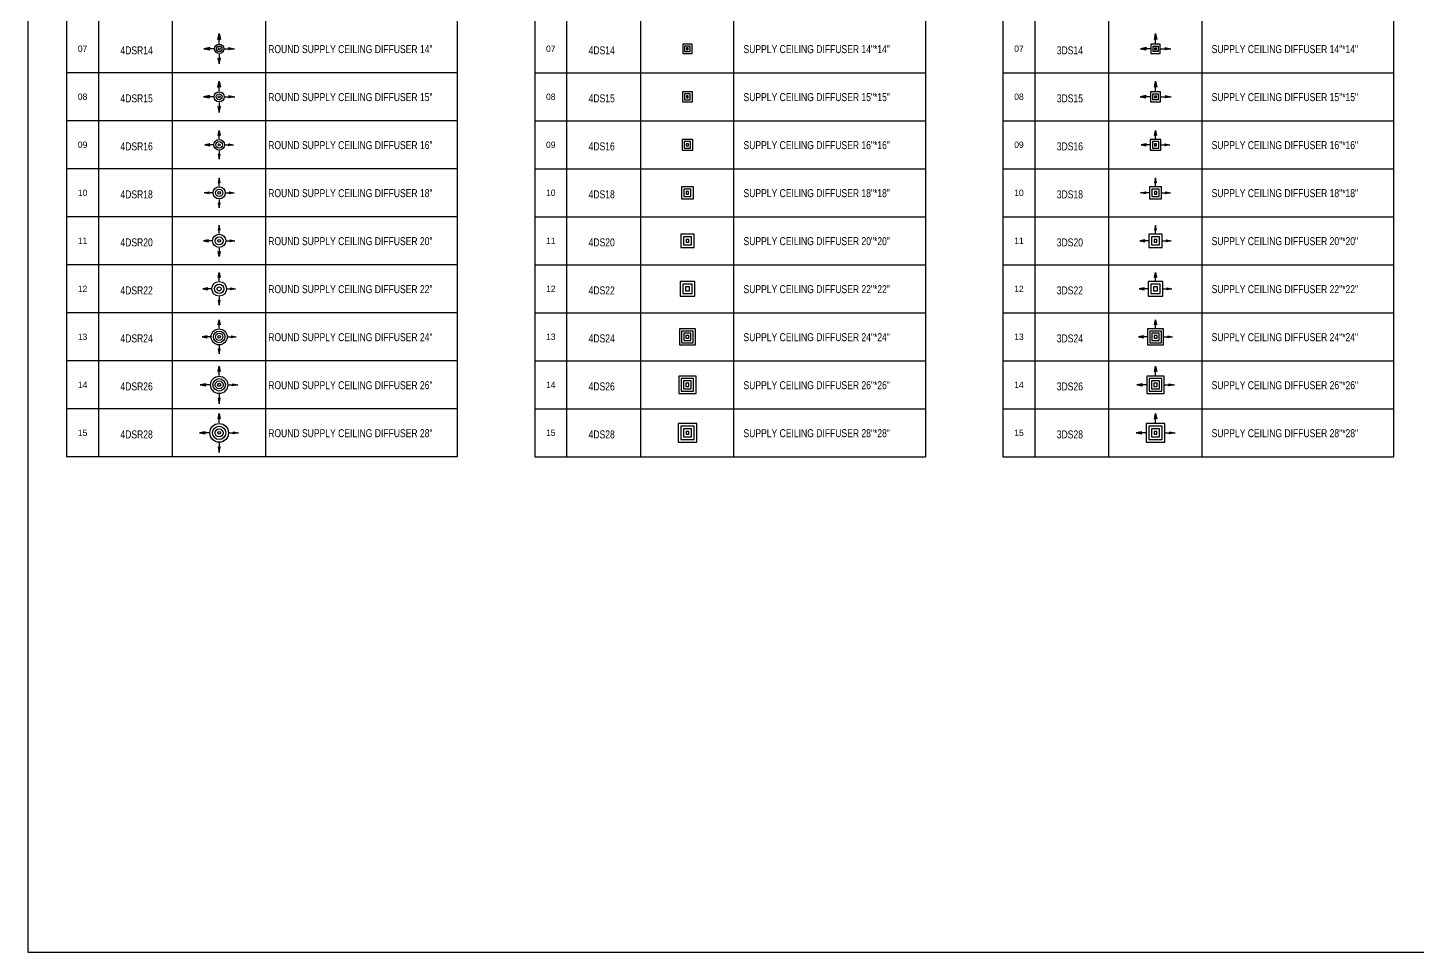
# Model space of a CAD drawing. Header units: millimetres. Extents: x 259256 to 648017, y 366981 to 480499.
# Drawn here: x 259256 to 311348, y 411861 to 446521 of the extents above; entities that cross this region are included whole.
import ezdxf
from ezdxf.enums import TextEntityAlignment as Align

# ---------------------------------------------------------------- set-up
doc = ezdxf.new("R2010")
doc.units = ezdxf.units.MM
doc.layers.get('0').update_dxf_attribs({"color": 254})
doc.layers.add('11-F-A-DUCT', color=11, linetype='Continuous')
doc.layers.add('SUPPLY GRILL', color=13, linetype='Continuous')
doc.styles.add('STENCIL', font='stencil.shx')
doc.styles.add('style2', font='stencil.shx')

# ---------------------------------------------------------------- blocks, each defined once
blk = doc.blocks.new('4DS16')
at = {"color": 13}
for points in [[(0, 657, 0, 89.8, 0), (0, 438, 0, 0, 0), (0, 244, 0, 0, 0)], [(-657, 0, 0, 89.8, 0), (-438, 0, 0, 0, 0), (-244, 0, 0, 0, 0)], [(657, 0, 0, 89.8, 0), (438, 0, 0, 0, 0), (244, 0, 0, 0, 0)], [(0, -657, 0, 89.8, 0), (0, -438, 0, 0, 0), (0, -244, 0, 0, 0)]]:
    blk.add_lwpolyline(points, format="xyseb", dxfattribs=at)
at = {"color": 12}
blk.add_lwpolyline([(-200, -200), (200, -200), (200, 200), (-200, 200)], close=True, dxfattribs=at)
at = {"color": 13}
for points in [[(-120, -120), (120, -120), (120, 120), (-120, 120)], [(-40, -40), (40, -40), (40, 40), (-40, 40)]]:
    blk.add_lwpolyline(points, close=True, dxfattribs=at)
blk = doc.blocks.new('4DS18')
at = {"color": 13}
for points in [[(0, 682, 0, 89.8, 0), (0, 463, 0, 0, 0), (0, 269, 0, 0, 0)], [(-682, 0, 0, 89.8, 0), (-463, 0, 0, 0, 0), (-269, 0, 0, 0, 0)], [(682, 0, 0, 89.8, 0), (463, 0, 0, 0, 0), (269, 0, 0, 0, 0)], [(0, -682, 0, 89.8, 0), (0, -463, 0, 0, 0), (0, -269, 0, 0, 0)]]:
    blk.add_lwpolyline(points, format="xyseb", dxfattribs=at)
at = {"color": 12}
blk.add_lwpolyline([(-225, -225), (225, -225), (225, 225), (-225, 225)], close=True, dxfattribs=at)
at = {"color": 13}
for points in [[(-135, -135), (135, -135), (135, 135), (-135, 135)], [(-45, -45), (45, -45), (45, 45), (-45, 45)]]:
    blk.add_lwpolyline(points, close=True, dxfattribs=at)
blk = doc.blocks.new('4DS20')
at = {"color": 13}
for points in [[(0, 784, 0, 105, 0), (0, 528, 0, 0, 0), (0, 301, 0, 0, 0)], [(-784, 0, 0, 105, 0), (-528, 0, 0, 0, 0), (-301, 0, 0, 0, 0)], [(784, 0, 0, 105, 0), (528, 0, 0, 0, 0), (301, 0, 0, 0, 0)], [(0, -784, 0, 105, 0), (0, -528, 0, 0, 0), (0, -301, 0, 0, 0)]]:
    blk.add_lwpolyline(points, format="xyseb", dxfattribs=at)
at = {"color": 12}
blk.add_lwpolyline([(-250, -250), (250, -250), (250, 250), (-250, 250)], close=True, dxfattribs=at)
at = {"color": 13}
for points in [[(-150, -150), (150, -150), (150, 150), (-150, 150)], [(-50, -50), (50, -50), (50, 50), (-50, 50)]]:
    blk.add_lwpolyline(points, close=True, dxfattribs=at)
blk = doc.blocks.new('4DS22')
at = {"color": 13}
for points in [[(0, 875, 0, 118, 0), (0, 588, 0, 0, 0), (0, 332, 0, 0, 0)], [(-875, 0, 0, 118, 0), (-588, 0, 0, 0, 0), (-332, 0, 0, 0, 0)], [(875, 0, 0, 118, 0), (588, 0, 0, 0, 0), (332, 0, 0, 0, 0)], [(0, -875, 0, 118, 0), (0, -588, 0, 0, 0), (0, -332, 0, 0, 0)]]:
    blk.add_lwpolyline(points, format="xyseb", dxfattribs=at)
at = {"color": 12}
blk.add_lwpolyline([(-275, -275), (275, -275), (275, 275), (-275, 275)], close=True, dxfattribs=at)
at = {"color": 13}
for points in [[(-175, -175), (175, -175), (175, 175), (-175, 175)], [(-75, -75), (75, -75), (75, 75), (-75, 75)]]:
    blk.add_lwpolyline(points, close=True, dxfattribs=at)
blk = doc.blocks.new('4DS24')
at = {"layer": 'SUPPLY GRILL', "color": 13}
for points in [[(0, 967, 0, 131, 0), (0, 648, 0, 0, 0), (0, 364, 0, 0, 0)], [(-967, 0, 0, 131, 0), (-648, 0, 0, 0, 0), (-364, 0, 0, 0, 0)], [(967, 0, 0, 131, 0), (648, 0, 0, 0, 0), (364, 0, 0, 0, 0)], [(0, -967, 0, 131, 0), (0, -648, 0, 0, 0), (0, -364, 0, 0, 0)]]:
    blk.add_lwpolyline(points, format="xyseb", dxfattribs=at)
at = {"layer": 'SUPPLY GRILL', "color": 12}
blk.add_lwpolyline([(-300, -300), (300, -300), (300, 300), (-300, 300)], close=True, dxfattribs=at)
at = {"layer": 'SUPPLY GRILL', "color": 13}
for points in [[(-218, -218), (218, -218), (218, 218), (-218, 218)], [(-136, -136), (136, -136), (136, 136), (-136, 136)], [(-55, -55), (55, -55), (55, 55), (-55, 55)]]:
    blk.add_lwpolyline(points, close=True, dxfattribs=at)
blk = doc.blocks.new('4DS26')
at = {"layer": 'SUPPLY GRILL', "color": 13}
for points in [[(0, 992, 0, 131, 0), (0, 673, 0, 0, 0), (0, 389, 0, 0, 0)], [(-992, 0, 0, 131, 0), (-673, 0, 0, 0, 0), (-389, 0, 0, 0, 0)], [(992, 0, 0, 131, 0), (673, 0, 0, 0, 0), (389, 0, 0, 0, 0)], [(0, -992, 0, 131, 0), (0, -673, 0, 0, 0), (0, -389, 0, 0, 0)]]:
    blk.add_lwpolyline(points, format="xyseb", dxfattribs=at)
at = {"layer": 'SUPPLY GRILL', "color": 12}
blk.add_lwpolyline([(-325, -325), (325, -325), (325, 325), (-325, 325)], close=True, dxfattribs=at)
at = {"layer": 'SUPPLY GRILL', "color": 13}
for points in [[(-236, -236), (236, -236), (236, 236), (-236, 236)], [(-148, -148), (148, -148), (148, 148), (-148, 148)], [(-59, -59), (59, -59), (59, 59), (-59, 59)]]:
    blk.add_lwpolyline(points, close=True, dxfattribs=at)
blk = doc.blocks.new('4DS28')
at = {"layer": 'SUPPLY GRILL', "color": 13}
for points in [[(0, 950, 0, 118, 0), (0, 663, 0, 0, 0), (0, 407, 0, 0, 0)], [(-950, 0, 0, 118, 0), (-663, 0, 0, 0, 0), (-407, 0, 0, 0, 0)], [(950, 0, 0, 118, 0), (663, 0, 0, 0, 0), (407, 0, 0, 0, 0)], [(0, -950, 0, 118, 0), (0, -663, 0, 0, 0), (0, -407, 0, 0, 0)]]:
    blk.add_lwpolyline(points, format="xyseb", dxfattribs=at)
at = {"layer": 'SUPPLY GRILL', "color": 12}
blk.add_lwpolyline([(-350, -350), (350, -350), (350, 350), (-350, 350)], close=True, dxfattribs=at)
at = {"layer": 'SUPPLY GRILL', "color": 13}
for points in [[(-250, -250), (250, -250), (250, 250), (-250, 250)], [(-150, -150), (150, -150), (150, 150), (-150, 150)], [(-50, -50), (50, -50), (50, 50), (-50, 50)]]:
    blk.add_lwpolyline(points, close=True, dxfattribs=at)
blk = doc.blocks.new('4DS15')
at = {"color": 13}
for points in [[(0, 677, 0, 96.2, 0), (0, 443, 0, 0, 0), (0, 234, 0, 0, 0)], [(-677, 0, 0, 96.2, 0), (-443, 0, 0, 0, 0), (-234, 0, 0, 0, 0)], [(677, 0, 0, 96.2, 0), (443, 0, 0, 0, 0), (234, 0, 0, 0, 0)], [(0, -677, 0, 96.2, 0), (0, -443, 0, 0, 0), (0, -234, 0, 0, 0)]]:
    blk.add_lwpolyline(points, format="xyseb", dxfattribs=at)
at = {"color": 12}
blk.add_lwpolyline([(-187, -187), (187, -187), (187, 187), (-187, 187)], close=True, dxfattribs=at)
at = {"color": 13}
for points in [[(-112, -112), (112, -112), (112, 112), (-112, 112)], [(-37, -37), (37, -37), (37, 37), (-37, 37)]]:
    blk.add_lwpolyline(points, close=True, dxfattribs=at)
blk = doc.blocks.new('4DS14')
at = {"color": 13}
for points in [[(0, 632, 0, 89.8, 0), (0, 413, 0, 0, 0), (0, 219, 0, 0, 0)], [(-632, 0, 0, 89.8, 0), (-413, 0, 0, 0, 0), (-219, 0, 0, 0, 0)], [(632, 0, 0, 89.8, 0), (413, 0, 0, 0, 0), (219, 0, 0, 0, 0)], [(0, -632, 0, 89.8, 0), (0, -413, 0, 0, 0), (0, -219, 0, 0, 0)]]:
    blk.add_lwpolyline(points, format="xyseb", dxfattribs=at)
at = {"color": 12}
blk.add_lwpolyline([(-175, -175), (175, -175), (175, 175), (-175, 175)], close=True, dxfattribs=at)
at = {"color": 13}
for points in [[(-105, -105), (105, -105), (105, 105), (-105, 105)], [(-35, -35), (35, -35), (35, 35), (-35, 35)]]:
    blk.add_lwpolyline(points, close=True, dxfattribs=at)
blk = doc.blocks.new('3DS14')
at = {"color": 13}
for p, q in [((-44, 350), (0, 569)), ((0, 200), (0, 569)), ((0, 569), (44, 350)), ((-350, 44), (-569, 0)), ((-200, 0), (-569, 0)), ((-569, 0), (-350, -44)), ((-350, 44), (-369, 0)), ((-350, -44), (-369, 0)), ((-105, 105), (-105, -105)), ((-105, 105), (105, 105)), ((-44, 350), (0, 369)), ((-35, 35), (-35, -35)), ((-35, 35), (35, 35)), ((44, 350), (0, 369)), ((35, -35), (35, 35)), ((105, -105), (105, 105)), ((200, 0), (569, 0)), ((350, 44), (569, 0)), ((350, 44), (369, 0)), ((350, -44), (369, 0)), ((569, 0), (350, -44)), ((105, -105), (-105, -105)), ((35, -35), (-35, -35))]:
    blk.add_line(p, q, dxfattribs=at)
at = {"color": 12}
blk.add_lwpolyline([(-175, -175), (175, -175), (175, 175), (-175, 175)], close=True, dxfattribs=at)
at = {"color": 13}
for points in [[(-44, 350), (0, 369), (0, 569)], [(44, 350), (0, 369), (0, 569)], [(-350, 44), (-369, 0), (-569, 0)], [(-350, -44), (-369, 0), (-569, 0)], [(350, 44), (369, 0), (569, 0)], [(350, -44), (369, 0), (569, 0)]]:
    blk.add_solid(points, dxfattribs=at)
blk = doc.blocks.new('3DS15')
at = {"color": 13}
for p, q in [((-44, 363), (0, 582)), ((0, 213), (0, 582)), ((0, 582), (44, 363)), ((-363, 44), (-582, 0)), ((-213, 0), (-582, 0)), ((-582, 0), (-363, -44)), ((-363, 44), (-381, 0)), ((-363, -44), (-381, 0)), ((-112, 112), (-112, -112)), ((-112, 112), (112, 112)), ((-44, 363), (0, 381)), ((-37, 37), (-37, -37)), ((-37, 37), (37, 37)), ((44, 363), (0, 381)), ((37, -37), (37, 37)), ((112, -112), (112, 112)), ((363, 44), (582, 0)), ((363, 44), (381, 0)), ((112, -112), (-112, -112)), ((37, -37), (-37, -37)), ((213, 0), (582, 0)), ((363, -44), (381, 0)), ((582, 0), (363, -44))]:
    blk.add_line(p, q, dxfattribs=at)
at = {"color": 12}
blk.add_lwpolyline([(-187, -187), (187, -187), (187, 187), (-187, 187)], close=True, dxfattribs=at)
at = {"color": 13}
for points in [[(-44, 363), (0, 381), (0, 582)], [(44, 363), (0, 381), (0, 582)], [(-363, 44), (-381, 0), (-582, 0)], [(-363, -44), (-381, 0), (-582, 0)], [(363, 44), (381, 0), (582, 0)], [(363, -44), (381, 0), (582, 0)]]:
    blk.add_solid(points, dxfattribs=at)
blk = doc.blocks.new('3DS16')
at = {"color": 13}
for p, q in [((-37.5, 353.90625), (0, 541.40625)), ((0, 225), (0, 541.40625)), ((0, 541.40625), (37.5, 353.90625)), ((-353.90625, 37.5), (-541.40625, 0)), ((-225, 0), (-541.40625, 0)), ((-541.40625, 0), (-353.90625, -37.5)), ((-353.90625, 37.5), (-369.53125, 0)), ((-353.90625, -37.5), (-369.53125, 0)), ((-37.5, 353.90625), (0, 369.53125)), ((37.5, 353.90625), (0, 369.53125)), ((225, 0), (541.40625, 0)), ((353.90625, 37.5), (541.40625, 0)), ((353.90625, 37.5), (369.53125, 0)), ((353.90625, -37.5), (369.53125, 0)), ((541.40625, 0), (353.90625, -37.5))]:
    blk.add_line(p, q, dxfattribs=at)
at = {"color": 12}
blk.add_lwpolyline([(-200, -200), (200, -200), (200, 200), (-200, 200)], close=True, dxfattribs=at)
at = {"color": 13}
for points in [[(-120, -120), (120, -120), (120, 120), (-120, 120)], [(-40, -40), (40, -40), (40, 40), (-40, 40)]]:
    blk.add_lwpolyline(points, close=True, dxfattribs=at)
for points in [[(-37.5, 353.90625), (0, 369.53125), (0, 541.40625)], [(37.5, 353.90625), (0, 369.53125), (0, 541.40625)], [(-353.90625, 37.5), (-369.53125, 0), (-541.40625, 0)], [(-353.90625, -37.5), (-369.53125, 0), (-541.40625, 0)], [(353.90625, 37.5), (369.53125, 0), (541.40625, 0)], [(353.90625, -37.5), (369.53125, 0), (541.40625, 0)]]:
    blk.add_solid(points, dxfattribs=at)
blk = doc.blocks.new('3DS18')
at = {"color": 13}
for p, q in [((0, 566.40625), (-37.5, 378.90625)), ((0, 250), (0, 566.40625)), ((37.5, 378.90625), (0, 566.40625)), ((-566.40625, 0), (-378.90625, 37.5)), ((-250, 0), (-566.40625, 0)), ((-378.90625, -37.5), (-566.40625, 0)), ((-378.90625, 37.5), (-394.53125, 0)), ((-378.90625, -37.5), (-394.53125, 0)), ((-37.5, 378.90625), (0, 394.53125)), ((37.5, 378.90625), (0, 394.53125)), ((250, 0), (566.40625, 0)), ((378.90625, 37.5), (566.40625, 0)), ((378.90625, 37.5), (394.53125, 0)), ((378.90625, -37.5), (394.53125, 0)), ((566.40625, 0), (378.90625, -37.5))]:
    blk.add_line(p, q, dxfattribs=at)
at = {"color": 12}
blk.add_lwpolyline([(-225, -225), (225, -225), (225, 225), (-225, 225)], close=True, dxfattribs=at)
at = {"color": 13}
for points in [[(-135, -135), (135, -135), (135, 135), (-135, 135)], [(-45, -45), (45, -45), (45, 45), (-45, 45)]]:
    blk.add_lwpolyline(points, close=True, dxfattribs=at)
for points in [[(-37.5, 378.90625), (0, 394.53125), (0, 566.40625)], [(37.5, 378.90625), (0, 394.53125), (0, 566.40625)], [(-378.90625, 37.5), (-394.53125, 0), (-566.40625, 0)], [(-378.90625, -37.5), (-394.53125, 0), (-566.40625, 0)], [(378.90625, 37.5), (394.53125, 0), (566.40625, 0)], [(378.90625, -37.5), (394.53125, 0), (566.40625, 0)]]:
    blk.add_solid(points, dxfattribs=at)
blk = doc.blocks.new('3DS20')
at = {"color": 13}
for p, q in [((0, 591.40625), (-37.5, 403.90625)), ((0, 275), (0, 591.40625)), ((37.5, 403.90625), (0, 591.40625)), ((-403.90625, 37.5), (-591.40625, 0)), ((-275, 0), (-591.40625, 0)), ((-591.40625, 0), (-403.90625, -37.5)), ((-403.90625, 37.5), (-419.53125, 0)), ((-403.90625, -37.5), (-419.53125, 0)), ((-37.5, 403.90625), (0, 419.53125)), ((37.5, 403.90625), (0, 419.53125)), ((275, 0), (591.40625, 0)), ((403.90625, 37.5), (591.40625, 0)), ((403.90625, 37.5), (419.53125, 0)), ((403.90625, -37.5), (419.53125, 0)), ((591.40625, 0), (403.90625, -37.5))]:
    blk.add_line(p, q, dxfattribs=at)
at = {"color": 12}
blk.add_lwpolyline([(-250, -250), (250, -250), (250, 250), (-250, 250)], close=True, dxfattribs=at)
at = {"color": 13}
for points in [[(-150, -150), (150, -150), (150, 150), (-150, 150)], [(-50, -50), (50, -50), (50, 50), (-50, 50)]]:
    blk.add_lwpolyline(points, close=True, dxfattribs=at)
for points in [[(-37.5, 403.90625), (0, 419.53125), (0, 591.40625)], [(37.5, 403.90625), (0, 419.53125), (0, 591.40625)], [(-403.90625, 37.5), (-419.53125, 0), (-591.40625, 0)], [(-403.90625, -37.5), (-419.53125, 0), (-591.40625, 0)], [(403.90625, 37.5), (419.53125, 0), (591.40625, 0)], [(403.90625, -37.5), (419.53125, 0), (591.40625, 0)]]:
    blk.add_solid(points, dxfattribs=at)
blk = doc.blocks.new('3DS22')
at = {"color": 13}
for p, q in [((-37.5, 428.90625), (0, 616.40625)), ((0, 300), (0, 616.40625)), ((0, 616.40625), (37.5, 428.90625)), ((-428.90625, 37.5), (-616.40625, 0)), ((-300, 0), (-616.40625, 0)), ((-616.40625, 0), (-428.90625, -37.5)), ((-428.90625, 37.5), (-444.53125, 0)), ((-428.90625, -37.5), (-444.53125, 0)), ((-37.5, 428.90625), (0, 444.53125)), ((37.5, 428.90625), (0, 444.53125)), ((300, 0), (616.40625, 0)), ((428.90625, 37.5), (616.40625, 0)), ((428.90625, 37.5), (444.53125, 0)), ((428.90625, -37.5), (444.53125, 0)), ((616.40625, 0), (428.90625, -37.5))]:
    blk.add_line(p, q, dxfattribs=at)
at = {"color": 12}
blk.add_lwpolyline([(-275, -275), (275, -275), (275, 275), (-275, 275)], close=True, dxfattribs=at)
at = {"color": 13}
for points in [[(-175, -175), (175, -175), (175, 175), (-175, 175)], [(-75, -75), (75, -75), (75, 75), (-75, 75)]]:
    blk.add_lwpolyline(points, close=True, dxfattribs=at)
for points in [[(-37.5, 428.90625), (0, 444.53125), (0, 616.40625)], [(37.5, 428.90625), (0, 444.53125), (0, 616.40625)], [(-428.90625, 37.5), (-444.53125, 0), (-616.40625, 0)], [(-428.90625, -37.5), (-444.53125, 0), (-616.40625, 0)], [(428.90625, 37.5), (444.53125, 0), (616.40625, 0)], [(428.90625, -37.5), (444.53125, 0), (616.40625, 0)]]:
    blk.add_solid(points, dxfattribs=at)
blk = doc.blocks.new('3DS24')
at = {"color": 13}
for p, q in [((-38, 454), (0, 641)), ((0, 325), (0, 641)), ((0, 641), (37, 454)), ((-454, 37), (-641, 0)), ((-454, 37), (-470, 0)), ((-38, 454), (0, 470)), ((37, 454), (0, 470)), ((325, 0), (641, 0)), ((454, 37), (641, 0)), ((454, 37), (470, 0)), ((454, -38), (470, 0)), ((641, 0), (454, -38)), ((-325, 0), (-641, 0)), ((-641, 0), (-454, -38)), ((-454, -38), (-470, 0))]:
    blk.add_line(p, q, dxfattribs=at)
at = {"color": 12}
blk.add_lwpolyline([(-300, -300), (300, -300), (300, 300), (-300, 300)], close=True, dxfattribs=at)
at = {"color": 13}
for points in [[(-218, -218), (218, -218), (218, 218), (-218, 218)], [(-136, -136), (136, -136), (136, 136), (-136, 136)], [(-55, -55), (55, -55), (55, 55), (-55, 55)]]:
    blk.add_lwpolyline(points, close=True, dxfattribs=at)
for points in [[(-38, 454), (0, 470), (0, 641)], [(37, 454), (0, 470), (0, 641)], [(-454, 37), (-470, 0), (-641, 0)], [(454, 37), (470, 0), (641, 0)], [(454, -38), (470, 0), (641, 0)], [(-454, -38), (-470, 0), (-641, 0)]]:
    blk.add_solid(points, dxfattribs=at)
blk = doc.blocks.new('3DS26')
at = {"color": 13}
for p, q in [((-42, 495), (0, 706)), ((0, 350), (0, 706)), ((0, 706), (42, 495)), ((-495, 42), (-706, 0)), ((-350, 0), (-706, 0)), ((-706, 0), (-495, -42)), ((-495, 42), (-513, 0)), ((-495, -42), (-513, 0)), ((-42, 495), (0, 513)), ((42, 495), (0, 513)), ((350, 0), (706, 0)), ((495, 42), (706, 0)), ((495, 42), (513, 0)), ((495, -42), (513, 0)), ((706, 0), (495, -42))]:
    blk.add_line(p, q, dxfattribs=at)
at = {"color": 12}
blk.add_lwpolyline([(-325, -325), (325, -325), (325, 325), (-325, 325)], close=True, dxfattribs=at)
at = {"color": 13}
for points in [[(-236, -236), (236, -236), (236, 236), (-236, 236)], [(-148, -148), (148, -148), (148, 148), (-148, 148)], [(-59, -59), (59, -59), (59, 59), (-59, 59)]]:
    blk.add_lwpolyline(points, close=True, dxfattribs=at)
for points in [[(-42, 495), (0, 513), (0, 706)], [(42, 495), (0, 513), (0, 706)], [(-495, 42), (-513, 0), (-706, 0)], [(-495, -42), (-513, 0), (-706, 0)], [(495, 42), (513, 0), (706, 0)], [(495, -42), (513, 0), (706, 0)]]:
    blk.add_solid(points, dxfattribs=at)
blk = doc.blocks.new('3DS28')
at = {"color": 13}
for p, q in [((-42, 520), (0, 731)), ((-42, 520), (0, 538)), ((0, 375), (0, 731)), ((0, 731), (42, 520)), ((42, 520), (0, 538)), ((-520, 42), (-731, 0)), ((-520, 42), (-538, 0)), ((375, 0), (731, 0)), ((520, 42), (731, 0)), ((520, 42), (538, 0)), ((520, -42), (538, 0)), ((731, 0), (520, -42)), ((-375, 0), (-731, 0)), ((-731, 0), (-520, -42)), ((-520, -42), (-538, 0))]:
    blk.add_line(p, q, dxfattribs=at)
at = {"color": 12}
blk.add_lwpolyline([(-350, -350), (350, -350), (350, 350), (-350, 350)], close=True, dxfattribs=at)
at = {"color": 13}
for points in [[(-250, -250), (250, -250), (250, 250), (-250, 250)], [(-150, -150), (150, -150), (150, 150), (-150, 150)], [(-50, -50), (50, -50), (50, 50), (-50, 50)]]:
    blk.add_lwpolyline(points, close=True, dxfattribs=at)
for points in [[(-42, 520), (0, 538), (0, 731)], [(42, 520), (0, 538), (0, 731)], [(-520, 42), (-538, 0), (-731, 0)], [(520, 42), (538, 0), (731, 0)], [(520, -42), (538, 0), (731, 0)], [(-520, -42), (-538, 0), (-731, 0)]]:
    blk.add_solid(points, dxfattribs=at)
blk = doc.blocks.new('4DSR14')
at = {"layer": 'SUPPLY GRILL', "color": 13}
for p, q in [((-44, 350), (0, 569)), ((0, 200), (0, 569)), ((0, 569), (44, 350)), ((-350, 44), (-569, 0)), ((-200, 0), (-569, 0)), ((-569, 0), (-350, -44)), ((-350, 44), (-369, 0)), ((-350, -44), (-369, 0)), ((-44, 350), (0, 369)), ((44, 350), (0, 369)), ((200, 0), (569, 0)), ((350, 44), (569, 0)), ((350, 44), (369, 0)), ((350, -44), (369, 0)), ((569, 0), (350, -44)), ((-44, -350), (0, -569)), ((-44, -350), (0, -369)), ((0, -200), (0, -569)), ((44, -350), (0, -369)), ((0, -569), (44, -350))]:
    blk.add_line(p, q, dxfattribs=at)
at = {"layer": 'SUPPLY GRILL', "color": 12}
blk.add_circle((0, 0), 175, dxfattribs=at)
at = {"layer": 'SUPPLY GRILL', "color": 13}
for radius in [105, 35]:
    blk.add_circle((0, 0), radius, dxfattribs=at)
for points in [[(-44, 350), (0, 369), (0, 569)], [(44, 350), (0, 369), (0, 569)], [(-350, 44), (-369, 0), (-569, 0)], [(-350, -44), (-369, 0), (-569, 0)], [(350, 44), (369, 0), (569, 0)], [(350, -44), (369, 0), (569, 0)], [(-44, -350), (0, -369), (0, -569)], [(44, -350), (0, -369), (0, -569)]]:
    blk.add_solid(points, dxfattribs=at)
blk = doc.blocks.new('4DSR15')
at = {"layer": 'SUPPLY GRILL', "color": 13}
for p, q in [((-44, 363), (0, 582)), ((0, 213), (0, 582)), ((0, 582), (44, 363)), ((-363, 44), (-582, 0)), ((-213, 0), (-582, 0)), ((-582, 0), (-363, -44)), ((-363, 44), (-381, 0)), ((-363, -44), (-381, 0)), ((-44, 363), (0, 381)), ((44, 363), (0, 381)), ((213, 0), (582, 0)), ((363, 44), (582, 0)), ((363, 44), (381, 0)), ((-44, -363), (0, -582)), ((-44, -363), (0, -381)), ((0, -213), (0, -582)), ((44, -363), (0, -381)), ((0, -582), (44, -363)), ((363, -44), (381, 0)), ((582, 0), (363, -44))]:
    blk.add_line(p, q, dxfattribs=at)
at = {"layer": 'SUPPLY GRILL', "color": 12}
blk.add_circle((0, 0), 187, dxfattribs=at)
at = {"layer": 'SUPPLY GRILL', "color": 13}
for radius in [112, 37.5]:
    blk.add_circle((0, 0), radius, dxfattribs=at)
for points in [[(-44, 363), (0, 381), (0, 582)], [(44, 363), (0, 381), (0, 582)], [(-363, 44), (-381, 0), (-582, 0)], [(-363, -44), (-381, 0), (-582, 0)], [(363, 44), (381, 0), (582, 0)], [(-44, -363), (0, -381), (0, -582)], [(44, -363), (0, -381), (0, -582)], [(363, -44), (381, 0), (582, 0)]]:
    blk.add_solid(points, dxfattribs=at)
blk = doc.blocks.new('4DSR16')
at = {"layer": 'SUPPLY GRILL', "color": 13}
for p, q in [((-37.5, 353.90625), (0, 541.40625)), ((0, 225), (0, 541.40625)), ((0, 541.40625), (37.5, 353.90625)), ((-353.90625, 37.5), (-541.40625, 0)), ((-225, 0), (-541.40625, 0)), ((-541.40625, 0), (-353.90625, -37.5)), ((-353.90625, 37.5), (-369.53125, 0)), ((-353.90625, -37.5), (-369.53125, 0)), ((-37.5, 353.90625), (0, 369.53125)), ((37.5, 353.90625), (0, 369.53125)), ((225, 0), (541.40625, 0)), ((353.90625, 37.5), (541.40625, 0)), ((353.90625, 37.5), (369.53125, 0)), ((353.90625, -37.5), (369.53125, 0)), ((541.40625, 0), (353.90625, -37.5)), ((-37.5, -353.90625), (0, -541.40625)), ((-37.5, -353.90625), (0, -369.53125)), ((0, -225), (0, -541.40625)), ((37.5, -353.90625), (0, -369.53125)), ((0, -541.40625), (37.5, -353.90625))]:
    blk.add_line(p, q, dxfattribs=at)
at = {"layer": 'SUPPLY GRILL', "color": 12}
blk.add_circle((0, 0), 200, dxfattribs=at)
at = {"layer": 'SUPPLY GRILL', "color": 13}
for radius in [120, 40]:
    blk.add_circle((0, 0), radius, dxfattribs=at)
for points in [[(-37.5, 353.90625), (0, 369.53125), (0, 541.40625)], [(37.5, 353.90625), (0, 369.53125), (0, 541.40625)], [(-353.90625, 37.5), (-369.53125, 0), (-541.40625, 0)], [(-353.90625, -37.5), (-369.53125, 0), (-541.40625, 0)], [(353.90625, 37.5), (369.53125, 0), (541.40625, 0)], [(353.90625, -37.5), (369.53125, 0), (541.40625, 0)], [(-37.5, -353.90625), (0, -369.53125), (0, -541.40625)], [(37.5, -353.90625), (0, -369.53125), (0, -541.40625)]]:
    blk.add_solid(points, dxfattribs=at)
blk = doc.blocks.new('4DSR18')
at = {"layer": 'SUPPLY GRILL', "color": 13}
for p, q in [((0, 566.40625), (-37.5, 378.90625)), ((0, 250), (0, 566.40625)), ((37.5, 378.90625), (0, 566.40625)), ((-566.40625, 0), (-378.90625, 37.5)), ((-250, 0), (-566.40625, 0)), ((-378.90625, -37.5), (-566.40625, 0)), ((-378.90625, 37.5), (-394.53125, 0)), ((-378.90625, -37.5), (-394.53125, 0)), ((-37.5, 378.90625), (0, 394.53125)), ((37.5, 378.90625), (0, 394.53125)), ((250, 0), (566.40625, 0)), ((378.90625, 37.5), (566.40625, 0)), ((378.90625, 37.5), (394.53125, 0)), ((378.90625, -37.5), (394.53125, 0)), ((566.40625, 0), (378.90625, -37.5)), ((-37.5, -378.90625), (0, -566.40625)), ((-37.5, -378.90625), (0, -394.53125)), ((0, -250), (0, -566.40625)), ((37.5, -378.90625), (0, -394.53125)), ((0, -566.40625), (37.5, -378.90625))]:
    blk.add_line(p, q, dxfattribs=at)
at = {"layer": 'SUPPLY GRILL', "color": 12}
blk.add_circle((0, 0), 225, dxfattribs=at)
at = {"layer": 'SUPPLY GRILL', "color": 13}
for radius in [135, 45]:
    blk.add_circle((0, 0), radius, dxfattribs=at)
for points in [[(-37.5, 378.90625), (0, 394.53125), (0, 566.40625)], [(37.5, 378.90625), (0, 394.53125), (0, 566.40625)], [(-378.90625, 37.5), (-394.53125, 0), (-566.40625, 0)], [(-378.90625, -37.5), (-394.53125, 0), (-566.40625, 0)], [(378.90625, 37.5), (394.53125, 0), (566.40625, 0)], [(378.90625, -37.5), (394.53125, 0), (566.40625, 0)], [(-37.5, -378.90625), (0, -394.53125), (0, -566.40625)], [(37.5, -378.90625), (0, -394.53125), (0, -566.40625)]]:
    blk.add_solid(points, dxfattribs=at)
blk = doc.blocks.new('4DSR20')
at = {"layer": 'SUPPLY GRILL', "color": 13}
for p, q in [((0, 591.40625), (-37.5, 403.90625)), ((0, 275), (0, 591.40625)), ((37.5, 403.90625), (0, 591.40625)), ((-403.90625, 37.5), (-591.40625, 0)), ((-275, 0), (-591.40625, 0)), ((-591.40625, 0), (-403.90625, -37.5)), ((-403.90625, 37.5), (-419.53125, 0)), ((-403.90625, -37.5), (-419.53125, 0)), ((-37.5, 403.90625), (0, 419.53125)), ((37.5, 403.90625), (0, 419.53125)), ((275, 0), (591.40625, 0)), ((403.90625, 37.5), (591.40625, 0)), ((403.90625, 37.5), (419.53125, 0)), ((403.90625, -37.5), (419.53125, 0)), ((591.40625, 0), (403.90625, -37.5)), ((-37.5, -403.90625), (0, -419.53125)), ((0, -591.40625), (-37.5, -403.90625)), ((0, -275), (0, -591.40625)), ((37.5, -403.90625), (0, -591.40625)), ((37.5, -403.90625), (0, -419.53125))]:
    blk.add_line(p, q, dxfattribs=at)
at = {"layer": 'SUPPLY GRILL', "color": 12}
blk.add_circle((0, 0), 250, dxfattribs=at)
at = {"layer": 'SUPPLY GRILL', "color": 13}
for radius in [150, 50]:
    blk.add_circle((0, 0), radius, dxfattribs=at)
for points in [[(-37.5, 403.90625), (0, 419.53125), (0, 591.40625)], [(37.5, 403.90625), (0, 419.53125), (0, 591.40625)], [(-403.90625, 37.5), (-419.53125, 0), (-591.40625, 0)], [(-403.90625, -37.5), (-419.53125, 0), (-591.40625, 0)], [(403.90625, 37.5), (419.53125, 0), (591.40625, 0)], [(403.90625, -37.5), (419.53125, 0), (591.40625, 0)], [(-37.5, -403.90625), (0, -419.53125), (0, -591.40625)], [(37.5, -403.90625), (0, -419.53125), (0, -591.40625)]]:
    blk.add_solid(points, dxfattribs=at)
blk = doc.blocks.new('4DSR22')
at = {"layer": 'SUPPLY GRILL', "color": 13}
for p, q in [((-37.5, 428.90625), (0, 616.40625)), ((0, 300), (0, 616.40625)), ((0, 616.40625), (37.5, 428.90625)), ((-428.90625, 37.5), (-616.40625, 0)), ((-300, 0), (-616.40625, 0)), ((-616.40625, 0), (-428.90625, -37.5)), ((-428.90625, 37.5), (-444.53125, 0)), ((-428.90625, -37.5), (-444.53125, 0)), ((-37.5, 428.90625), (0, 444.53125)), ((37.5, 428.90625), (0, 444.53125)), ((300, 0), (616.40625, 0)), ((428.90625, 37.5), (616.40625, 0)), ((428.90625, 37.5), (444.53125, 0)), ((428.90625, -37.5), (444.53125, 0)), ((616.40625, 0), (428.90625, -37.5)), ((-37.5, -428.90625), (0, -616.40625)), ((-37.5, -428.90625), (0, -444.53125)), ((0, -300), (0, -616.40625)), ((37.5, -428.90625), (0, -444.53125)), ((0, -616.40625), (37.5, -428.90625))]:
    blk.add_line(p, q, dxfattribs=at)
at = {"layer": 'SUPPLY GRILL', "color": 12}
blk.add_circle((0, 0), 275, dxfattribs=at)
at = {"layer": 'SUPPLY GRILL', "color": 13}
for radius in [175, 75]:
    blk.add_circle((0, 0), radius, dxfattribs=at)
for points in [[(-37.5, 428.90625), (0, 444.53125), (0, 616.40625)], [(37.5, 428.90625), (0, 444.53125), (0, 616.40625)], [(-428.90625, 37.5), (-444.53125, 0), (-616.40625, 0)], [(-428.90625, -37.5), (-444.53125, 0), (-616.40625, 0)], [(428.90625, 37.5), (444.53125, 0), (616.40625, 0)], [(428.90625, -37.5), (444.53125, 0), (616.40625, 0)], [(-37.5, -428.90625), (0, -444.53125), (0, -616.40625)], [(37.5, -428.90625), (0, -444.53125), (0, -616.40625)]]:
    blk.add_solid(points, dxfattribs=at)
blk = doc.blocks.new('4DSR24')
at = {"layer": 'SUPPLY GRILL', "color": 13}
for p, q in [((-38, 454), (0, 641)), ((0, 325), (0, 641)), ((0, 641), (37, 454)), ((-454, 37), (-641, 0)), ((-454, 37), (-470, 0)), ((-38, 454), (0, 470)), ((37, 454), (0, 470)), ((325, 0), (641, 0)), ((454, 37), (641, 0)), ((454, 37), (470, 0)), ((454, -38), (470, 0)), ((641, 0), (454, -38)), ((-325, 0), (-641, 0)), ((-641, 0), (-454, -38)), ((-454, -38), (-470, 0)), ((-38, -454), (0, -641)), ((-38, -454), (0, -470)), ((0, -325), (0, -641)), ((37, -454), (0, -470)), ((0, -641), (37, -454))]:
    blk.add_line(p, q, dxfattribs=at)
at = {"layer": 'SUPPLY GRILL', "color": 12}
blk.add_circle((0, 0), 300, dxfattribs=at)
at = {"layer": 'SUPPLY GRILL', "color": 13}
for radius in [218, 136, 54.5]:
    blk.add_circle((0, 0), radius, dxfattribs=at)
for points in [[(-38, 454), (0, 470), (0, 641)], [(37, 454), (0, 470), (0, 641)], [(-454, 37), (-470, 0), (-641, 0)], [(454, 37), (470, 0), (641, 0)], [(454, -38), (470, 0), (641, 0)], [(-454, -38), (-470, 0), (-641, 0)], [(-38, -454), (0, -470), (0, -641)], [(37, -454), (0, -470), (0, -641)]]:
    blk.add_solid(points, dxfattribs=at)
blk = doc.blocks.new('4DSR26')
at = {"layer": 'SUPPLY GRILL', "color": 13}
for p, q in [((-42, 495), (0, 706)), ((0, 350), (0, 706)), ((0, 706), (42, 495)), ((-495, 42), (-706, 0)), ((-350, 0), (-706, 0)), ((-706, 0), (-495, -42)), ((-495, 42), (-513, 0)), ((-495, -42), (-513, 0)), ((-42, 495), (0, 513)), ((42, 495), (0, 513)), ((350, 0), (706, 0)), ((495, 42), (706, 0)), ((495, 42), (513, 0)), ((495, -42), (513, 0)), ((706, 0), (495, -42)), ((-42, -495), (0, -706)), ((-42, -495), (0, -513)), ((0, -350), (0, -706)), ((42, -495), (0, -513)), ((0, -706), (42, -495))]:
    blk.add_line(p, q, dxfattribs=at)
at = {"layer": 'SUPPLY GRILL', "color": 12}
blk.add_circle((0, 0), 325, dxfattribs=at)
at = {"layer": 'SUPPLY GRILL', "color": 13}
for radius in [236, 148, 59.1]:
    blk.add_circle((0, 0), radius, dxfattribs=at)
for points in [[(-42, 495), (0, 513), (0, 706)], [(42, 495), (0, 513), (0, 706)], [(-495, 42), (-513, 0), (-706, 0)], [(-495, -42), (-513, 0), (-706, 0)], [(495, 42), (513, 0), (706, 0)], [(495, -42), (513, 0), (706, 0)], [(-42, -495), (0, -513), (0, -706)], [(42, -495), (0, -513), (0, -706)]]:
    blk.add_solid(points, dxfattribs=at)
blk = doc.blocks.new('4DSR28')
at = {"layer": 'SUPPLY GRILL', "color": 13}
for p, q in [((-42, 520), (0, 731)), ((-42, 520), (0, 538)), ((0, 375), (0, 731)), ((0, 731), (42, 520)), ((42, 520), (0, 538)), ((-520, 42), (-731, 0)), ((-520, 42), (-538, 0)), ((375, 0), (731, 0)), ((520, 42), (731, 0)), ((520, 42), (538, 0)), ((520, -42), (538, 0)), ((731, 0), (520, -42)), ((-375, 0), (-731, 0)), ((-731, 0), (-520, -42)), ((-520, -42), (-538, 0)), ((-42, -520), (0, -731)), ((-42, -520), (0, -538)), ((0, -375), (0, -731)), ((42, -520), (0, -538)), ((0, -731), (42, -520))]:
    blk.add_line(p, q, dxfattribs=at)
at = {"layer": 'SUPPLY GRILL', "color": 12}
blk.add_circle((0, 0), 350, dxfattribs=at)
at = {"layer": 'SUPPLY GRILL', "color": 13}
for radius in [250, 150, 50]:
    blk.add_circle((0, 0), radius, dxfattribs=at)
for points in [[(-42, 520), (0, 538), (0, 731)], [(42, 520), (0, 538), (0, 731)], [(-520, 42), (-538, 0), (-731, 0)], [(520, 42), (538, 0), (731, 0)], [(520, -42), (538, 0), (731, 0)], [(-520, -42), (-538, 0), (-731, 0)], [(-42, -520), (0, -538), (0, -731)], [(42, -520), (0, -538), (0, -731)]]:
    blk.add_solid(points, dxfattribs=at)

msp = doc.modelspace()

# ---------------------------------------------------------------- linework, layer by layer
at = {"layer": '11-F-A-DUCT'}
for p, q in [((259256, 480499), (259256, 411861)), ((259256, 411861), (505002, 411861))]:
    msp.add_line(p, q, dxfattribs=at)
at = {"layer": 'SUPPLY GRILL'}
for p, q in [((260710, 458327), (260710, 430433)), ((260710, 458327), (260710, 430433)), ((261905, 458327), (261905, 430433)), ((264684, 430433), (264684, 458327)), ((268178, 430433), (268178, 458327)), ((275356, 458327), (275356, 430433)), ((278263, 458327), (278263, 430433)), ((279458, 458327), (279458, 430433)), ((282237, 430433), (282237, 458327)), ((285731, 430433), (285731, 458327)), ((292909, 458327), (292909, 430433)), ((295816, 458327), (295816, 430433)), ((297012, 458327), (297012, 430433)), ((299791, 430433), (299791, 458327)), ((303284, 430433), (303284, 458327)), ((310462, 458327), (310462, 430433)), ((275356, 444833), (260710, 444833)), ((278263, 444833), (292909, 444833)), ((295816, 444833), (310462, 444833)), ((275356, 443033), (260710, 443033)), ((278263, 443033), (292909, 443033)), ((295816, 443033), (310462, 443033)), ((275356, 441233), (260710, 441233)), ((278263, 441233), (292909, 441233)), ((295816, 441233), (310462, 441233)), ((275356, 439433), (260710, 439433)), ((278263, 439433), (292909, 439433)), ((295816, 439433), (310462, 439433)), ((275356, 437633), (260710, 437633)), ((278263, 437633), (292909, 437633)), ((295816, 437633), (310462, 437633)), ((275356, 435833), (260710, 435833)), ((278263, 435833), (292909, 435833)), ((295816, 435833), (310462, 435833)), ((275356, 434033), (260710, 434033)), ((278263, 434033), (292909, 434033)), ((295816, 434033), (310462, 434033)), ((275356, 432233), (260710, 432233)), ((278263, 432233), (292909, 432233)), ((295816, 432233), (310462, 432233)), ((275356, 430433), (260710, 430433)), ((278263, 430433), (292909, 430433)), ((295816, 430433), (310462, 430433))]:
    msp.add_line(p, q, dxfattribs=at)

# ---------------------------------------------------------------- block references
for name, p in [('4DSR14', (266431, 445733)), ('4DS14', (283984, 445733)), ('3DS14', (301538, 445733)), ('4DSR15', (266431, 443933)), ('4DS15', (283984, 443933)), ('3DS15', (301538, 443933)), ('4DS16', (283984, 442133)), ('4DSR16', (266431, 442133)), ('3DS16', (301538, 442133)), ('4DSR18', (266431, 440333)), ('4DS18', (283984, 440333)), ('3DS18', (301538, 440333)), ('4DS20', (283984, 438533)), ('4DSR20', (266431, 438533)), ('3DS20', (301538, 438533)), ('4DS22', (283984, 436733)), ('4DSR22', (266431, 436733)), ('3DS22', (301538, 436733)), ('4DSR24', (266431, 434933)), ('4DS24', (283984, 434933)), ('3DS24', (301538, 434933)), ('4DS26', (283984, 433133)), ('4DSR26', (266431, 433133)), ('3DS26', (301538, 433133)), ('4DSR28', (266431, 431333)), ('4DS28', (283984, 431333)), ('3DS28', (301538, 431333))]:
    msp.add_blockref(name, p, dxfattribs=at)

# ---------------------------------------------------------------- texts
at = {"layer": 'SUPPLY GRILL', "color": 4, "style": 'STENCIL'}
for s, p in [('07', (261311, 445736)), ('07', (278864, 445736)), ('07', (296417, 445736)), ('08', (261311, 443936)), ('08', (278864, 443936)), ('08', (296417, 443936)), ('09', (261311, 442136)), ('09', (278864, 442136)), ('09', (296417, 442136)), ('10', (261311, 440336)), ('10', (278864, 440336)), ('10', (296417, 440336)), ('11', (261311, 438536)), ('11', (278864, 438536)), ('11', (296417, 438536)), ('12', (261311, 436736)), ('12', (278864, 436736)), ('12', (296417, 436736)), ('13', (261311, 434936)), ('13', (278864, 434936)), ('13', (296417, 434936)), ('14', (261311, 433136)), ('14', (278864, 433136)), ('14', (296417, 433136)), ('15', (261311, 431336)), ('15', (278864, 431336)), ('15', (296417, 431336))]:
    msp.add_text(s, height=239.1, dxfattribs=at).set_placement(p, align=Align.MIDDLE)
at = {"layer": 'SUPPLY GRILL', "color": 4, "style": 'style2', "width": 0.8}
for s, p in [('4DSR14', (262729, 445525)), ('ROUND SUPPLY CEILING DIFFUSER 14"', (268270, 445571)), ('4DS14', (280282, 445525)), ('SUPPLY CEILING DIFFUSER 14"*14"', (286088, 445571)), ('3DS14', (297835, 445525)), ('SUPPLY CEILING DIFFUSER 14"*14"', (303641, 445571)), ('4DSR15', (262729, 443725)), ('ROUND SUPPLY CEILING DIFFUSER 15"', (268270, 443771)), ('4DS15', (280282, 443725)), ('SUPPLY CEILING DIFFUSER 15"*15"', (286088, 443771)), ('3DS15', (297835, 443725)), ('SUPPLY CEILING DIFFUSER 15"*15"', (303641, 443771)), ('ROUND SUPPLY CEILING DIFFUSER 16"', (268270, 441971)), ('SUPPLY CEILING DIFFUSER 16"*16"', (286088, 441971)), ('SUPPLY CEILING DIFFUSER 16"*16"', (303641, 441971)), ('4DSR16', (262729, 441925)), ('4DS16', (280282, 441925)), ('3DS16', (297835, 441925)), ('4DSR18', (262729, 440125)), ('ROUND SUPPLY CEILING DIFFUSER 18"', (268270, 440171)), ('4DS18', (280282, 440125)), ('SUPPLY CEILING DIFFUSER 18"*18"', (286088, 440171)), ('3DS18', (297835, 440125)), ('SUPPLY CEILING DIFFUSER 18"*18"', (303641, 440171)), ('4DSR20', (262729, 438325)), ('ROUND SUPPLY CEILING DIFFUSER 20"', (268270, 438371)), ('4DS20', (280282, 438325)), ('SUPPLY CEILING DIFFUSER 20"*20"', (286088, 438371)), ('3DS20', (297835, 438325)), ('SUPPLY CEILING DIFFUSER 20"*20"', (303641, 438371)), ('4DSR22', (262729, 436525)), ('ROUND SUPPLY CEILING DIFFUSER 22"', (268270, 436571)), ('4DS22', (280282, 436525)), ('SUPPLY CEILING DIFFUSER 22"*22"', (286088, 436571)), ('3DS22', (297835, 436525)), ('SUPPLY CEILING DIFFUSER 22"*22"', (303641, 436571)), ('4DSR24', (262729, 434725)), ('ROUND SUPPLY CEILING DIFFUSER 24"', (268270, 434771)), ('4DS24', (280282, 434725)), ('SUPPLY CEILING DIFFUSER 24"*24"', (286088, 434771)), ('3DS24', (297835, 434725)), ('SUPPLY CEILING DIFFUSER 24"*24"', (303641, 434771)), ('4DSR26', (262729, 432925)), ('ROUND SUPPLY CEILING DIFFUSER 26"', (268270, 432971)), ('4DS26', (280282, 432925)), ('SUPPLY CEILING DIFFUSER 26"*26"', (286088, 432971)), ('3DS26', (297835, 432925)), ('SUPPLY CEILING DIFFUSER 26"*26"', (303641, 432971)), ('4DSR28', (262729, 431125)), ('ROUND SUPPLY CEILING DIFFUSER 28"', (268270, 431171)), ('4DS28', (280282, 431125)), ('SUPPLY CEILING DIFFUSER 28"*28"', (286088, 431171)), ('3DS28', (297835, 431125)), ('SUPPLY CEILING DIFFUSER 28"*28"', (303641, 431171))]:
    msp.add_text(s, height=300, dxfattribs=at).set_placement(p)

doc.saveas('drawing.dxf')
